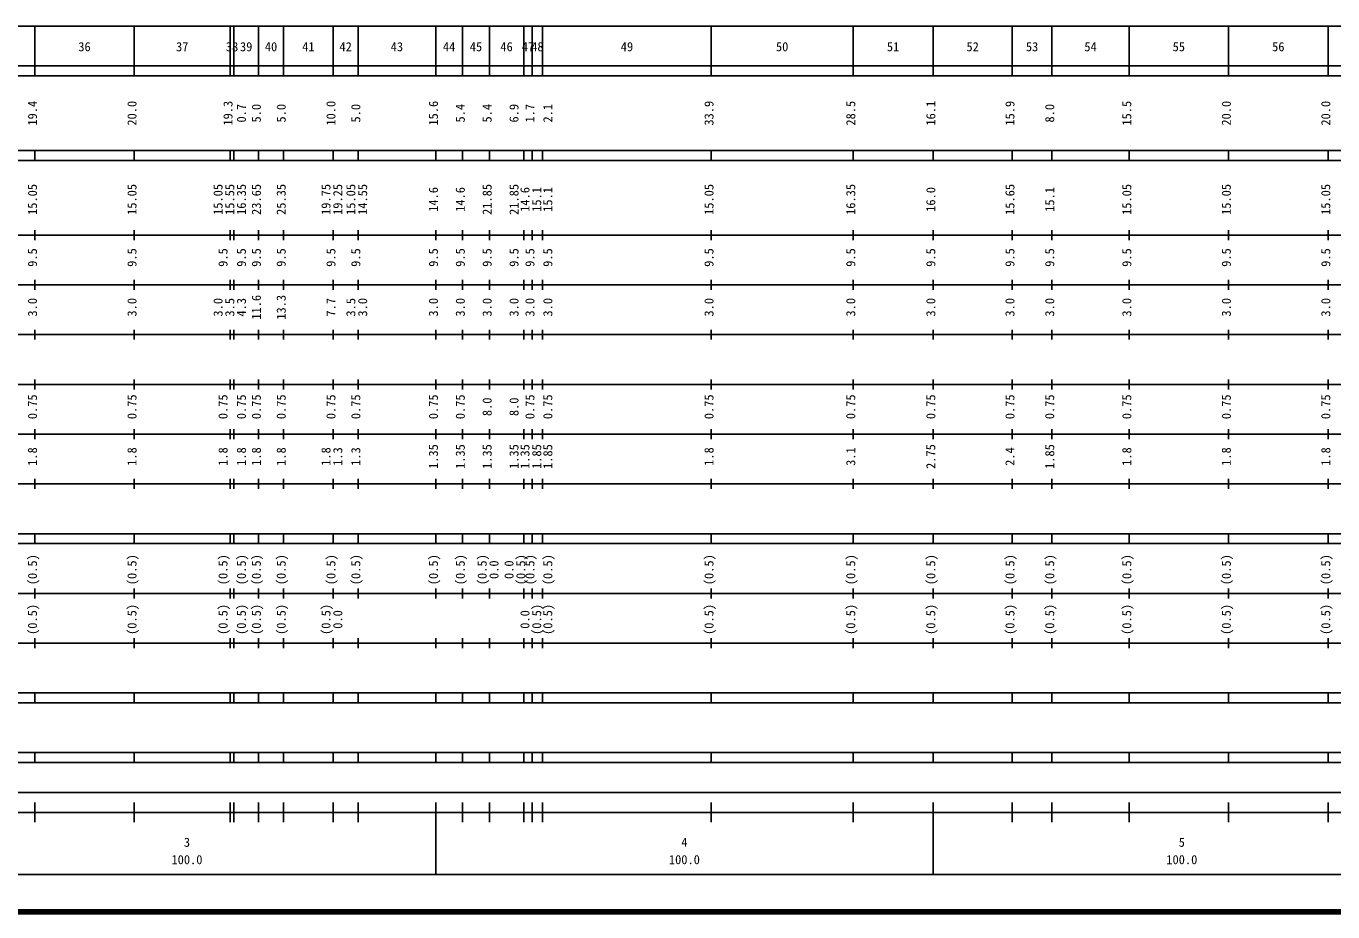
# Model space of a CAD drawing. Units: millimetres, scale not verified. Extents: x 40000 to 680000, y 20000 to 380000.
# Drawn here: x 285664 to 548367, y 20000 to 198000 of the extents above; entities that cross this region are included whole.
import ezdxf
from ezdxf.enums import TextEntityAlignment as Align

# ---------------------------------------------------------------- set-up
doc = ezdxf.new("R2010")
doc.units = ezdxf.units.MM
doc.header["$LTSCALE"] = 1000
doc.layers.add('M-TTL', color=2, linetype='Continuous', lineweight=140)
doc.layers.add('M-TTL-BAND', color=7, linetype='Continuous', lineweight=25)
doc.styles.add('ＭＳ ゴシック', font='')
doc.styles.get('ＭＳ ゴシック').set_extended_font_data('MS Gothic')

msp = doc.modelspace()

# ---------------------------------------------------------------- linework, layer by layer
at = {"layer": 'M-TTL'}
msp.add_line((40000, 20000), (680000, 20000), dxfattribs=at)
at = {"layer": 'M-TTL-BAND'}
for p, q in [((68000, 198000), (579000, 198000)), ((287400, 188000), (287400, 198000)), ((307400, 188000), (307400, 198000)), ((326700, 188000), (326700, 198000)), ((327400, 188000), (327400, 198000)), ((332400, 188000), (332400, 198000)), ((337400, 188000), (337400, 198000)), ((347400, 188000), (347400, 198000)), ((352400, 188000), (352400, 198000)), ((368000, 188000), (368000, 198000)), ((373400, 188000), (373400, 198000)), ((378800, 188000), (378800, 198000)), ((385700, 188000), (385700, 198000)), ((387400, 188000), (387400, 198000)), ((389500, 188000), (389500, 198000)), ((423400, 188000), (423400, 198000)), ((451900, 188000), (451900, 198000)), ((468000, 188000), (468000, 198000)), ((483900, 188000), (483900, 198000)), ((491900, 188000), (491900, 198000)), ((507400, 188000), (507400, 198000)), ((527400, 188000), (527400, 198000)), ((547400, 188000), (547400, 198000)), ((40000, 190000), (579000, 190000)), ((40000, 188000), (579000, 188000)), ((40000, 173000), (579000, 173000)), ((40000, 171000), (579000, 171000)), ((287400, 171000), (287400, 173000)), ((307400, 171000), (307400, 173000)), ((326700, 171000), (326700, 173000)), ((327400, 171000), (327400, 173000)), ((332400, 171000), (332400, 173000)), ((337400, 171000), (337400, 173000)), ((347400, 171000), (347400, 173000)), ((352400, 171000), (352400, 173000)), ((368000, 171000), (368000, 173000)), ((373400, 171000), (373400, 173000)), ((378800, 171000), (378800, 173000)), ((385700, 171000), (385700, 173000)), ((387400, 171000), (387400, 173000)), ((389500, 171000), (389500, 173000)), ((423400, 171000), (423400, 173000)), ((451900, 171000), (451900, 173000)), ((468000, 171000), (468000, 173000)), ((483900, 171000), (483900, 173000)), ((491900, 171000), (491900, 173000)), ((507400, 171000), (507400, 173000)), ((527400, 171000), (527400, 173000)), ((547400, 171000), (547400, 173000)), ((40000, 156000), (579000, 156000)), ((287400, 155000), (287400, 157000)), ((307400, 155000), (307400, 157000)), ((326700, 155000), (326700, 157000)), ((327400, 155000), (327400, 157000)), ((332400, 155000), (332400, 157000)), ((337400, 155000), (337400, 157000)), ((347400, 155000), (347400, 157000)), ((352400, 155000), (352400, 157000)), ((368000, 155000), (368000, 157000)), ((373400, 155000), (373400, 157000)), ((378800, 155000), (378800, 157000)), ((385700, 155000), (385700, 157000)), ((387400, 155000), (387400, 157000)), ((389500, 155000), (389500, 157000)), ((423400, 155000), (423400, 157000)), ((451900, 155000), (451900, 157000)), ((468000, 155000), (468000, 157000)), ((483900, 155000), (483900, 157000)), ((491900, 155000), (491900, 157000)), ((507400, 155000), (507400, 157000)), ((527400, 155000), (527400, 157000)), ((547400, 155000), (547400, 157000)), ((46000, 146000), (579000, 146000)), ((287400, 145000), (287400, 147000)), ((307400, 145000), (307400, 147000)), ((326700, 145000), (326700, 147000)), ((327400, 145000), (327400, 147000)), ((332400, 145000), (332400, 147000)), ((337400, 145000), (337400, 147000)), ((347400, 145000), (347400, 147000)), ((352400, 145000), (352400, 147000)), ((368000, 145000), (368000, 147000)), ((373400, 145000), (373400, 147000)), ((378800, 145000), (378800, 147000)), ((385700, 145000), (385700, 147000)), ((387400, 145000), (387400, 147000)), ((389500, 145000), (389500, 147000)), ((423400, 145000), (423400, 147000)), ((451900, 145000), (451900, 147000)), ((468000, 145000), (468000, 147000)), ((483900, 145000), (483900, 147000)), ((491900, 145000), (491900, 147000)), ((507400, 145000), (507400, 147000)), ((527400, 145000), (527400, 147000)), ((547400, 145000), (547400, 147000)), ((287400, 135000), (287400, 137000)), ((307400, 135000), (307400, 137000)), ((326700, 135000), (326700, 137000)), ((327400, 135000), (327400, 137000)), ((332400, 135000), (332400, 137000)), ((337400, 135000), (337400, 137000)), ((347400, 135000), (347400, 137000)), ((352400, 135000), (352400, 137000)), ((368000, 135000), (368000, 137000)), ((373400, 135000), (373400, 137000)), ((378800, 135000), (378800, 137000)), ((385700, 135000), (385700, 137000)), ((387400, 135000), (387400, 137000)), ((389500, 135000), (389500, 137000)), ((423400, 135000), (423400, 137000)), ((451900, 135000), (451900, 137000)), ((468000, 135000), (468000, 137000)), ((483900, 135000), (483900, 137000)), ((491900, 135000), (491900, 137000)), ((507400, 135000), (507400, 137000)), ((527400, 135000), (527400, 137000)), ((547400, 135000), (547400, 137000)), ((52000, 136000), (579000, 136000)), ((287400, 125000), (287400, 127000)), ((307400, 125000), (307400, 127000)), ((326700, 125000), (326700, 127000)), ((327400, 125000), (327400, 127000)), ((332400, 125000), (332400, 127000)), ((337400, 125000), (337400, 127000)), ((347400, 125000), (347400, 127000)), ((352400, 125000), (352400, 127000)), ((368000, 125000), (368000, 127000)), ((373400, 125000), (373400, 127000)), ((378800, 125000), (378800, 127000)), ((385700, 125000), (385700, 127000)), ((387400, 125000), (387400, 127000)), ((389500, 125000), (389500, 127000)), ((423400, 125000), (423400, 127000)), ((451900, 125000), (451900, 127000)), ((468000, 125000), (468000, 127000)), ((483900, 125000), (483900, 127000)), ((491900, 125000), (491900, 127000)), ((507400, 125000), (507400, 127000)), ((527400, 125000), (527400, 127000)), ((547400, 125000), (547400, 127000)), ((46000, 126000), (579000, 126000)), ((52000, 116000), (579000, 116000)), ((287400, 115000), (287400, 117000)), ((307400, 115000), (307400, 117000)), ((326700, 115000), (326700, 117000)), ((327400, 115000), (327400, 117000)), ((332400, 115000), (332400, 117000)), ((337400, 115000), (337400, 117000)), ((347400, 115000), (347400, 117000)), ((352400, 115000), (352400, 117000)), ((368000, 115000), (368000, 117000)), ((373400, 115000), (373400, 117000)), ((378800, 115000), (378800, 117000)), ((385700, 115000), (385700, 117000)), ((387400, 115000), (387400, 117000)), ((389500, 115000), (389500, 117000)), ((423400, 115000), (423400, 117000)), ((451900, 115000), (451900, 117000)), ((468000, 115000), (468000, 117000)), ((483900, 115000), (483900, 117000)), ((491900, 115000), (491900, 117000)), ((507400, 115000), (507400, 117000)), ((527400, 115000), (527400, 117000)), ((547400, 115000), (547400, 117000)), ((46000, 106000), (579000, 106000)), ((287400, 105000), (287400, 107000)), ((307400, 105000), (307400, 107000)), ((326700, 105000), (326700, 107000)), ((327400, 105000), (327400, 107000)), ((332400, 105000), (332400, 107000)), ((337400, 105000), (337400, 107000)), ((347400, 105000), (347400, 107000)), ((352400, 105000), (352400, 107000)), ((368000, 105000), (368000, 107000)), ((373400, 105000), (373400, 107000)), ((378800, 105000), (378800, 107000)), ((385700, 105000), (385700, 107000)), ((387400, 105000), (387400, 107000)), ((389500, 105000), (389500, 107000)), ((423400, 105000), (423400, 107000)), ((451900, 105000), (451900, 107000)), ((468000, 105000), (468000, 107000)), ((483900, 105000), (483900, 107000)), ((491900, 105000), (491900, 107000)), ((507400, 105000), (507400, 107000)), ((527400, 105000), (527400, 107000)), ((547400, 105000), (547400, 107000)), ((40000, 96000), (579000, 96000)), ((287400, 94000), (287400, 96000)), ((307400, 94000), (307400, 96000)), ((326700, 94000), (326700, 96000)), ((327400, 94000), (327400, 96000)), ((332400, 94000), (332400, 96000)), ((337400, 94000), (337400, 96000)), ((347400, 94000), (347400, 96000)), ((352400, 94000), (352400, 96000)), ((368000, 94000), (368000, 96000)), ((373400, 94000), (373400, 96000)), ((378800, 94000), (378800, 96000)), ((385700, 94000), (385700, 96000)), ((387400, 94000), (387400, 96000)), ((389500, 94000), (389500, 96000)), ((423400, 94000), (423400, 96000)), ((451900, 94000), (451900, 96000)), ((468000, 94000), (468000, 96000)), ((483900, 94000), (483900, 96000)), ((491900, 94000), (491900, 96000)), ((507400, 94000), (507400, 96000)), ((527400, 94000), (527400, 96000)), ((547400, 94000), (547400, 96000)), ((40000, 94000), (579000, 94000)), ((287400, 83000), (287400, 85000)), ((307400, 83000), (307400, 85000)), ((326700, 83000), (326700, 85000)), ((327400, 83000), (327400, 85000)), ((332400, 83000), (332400, 85000)), ((337400, 83000), (337400, 85000)), ((347400, 83000), (347400, 85000)), ((352400, 83000), (352400, 85000)), ((368000, 83000), (368000, 85000)), ((373400, 83000), (373400, 85000)), ((378800, 83000), (378800, 85000)), ((385700, 83000), (385700, 85000)), ((387400, 83000), (387400, 85000)), ((389500, 83000), (389500, 85000)), ((423400, 83000), (423400, 85000)), ((451900, 83000), (451900, 85000)), ((468000, 83000), (468000, 85000)), ((483900, 83000), (483900, 85000)), ((491900, 83000), (491900, 85000)), ((507400, 83000), (507400, 85000)), ((527400, 83000), (527400, 85000)), ((547400, 83000), (547400, 85000)), ((49000, 84000), (579000, 84000)), ((40000, 74000), (579000, 74000)), ((287400, 73000), (287400, 75000)), ((307400, 73000), (307400, 75000)), ((326700, 73000), (326700, 75000)), ((327400, 73000), (327400, 75000)), ((332400, 73000), (332400, 75000)), ((337400, 73000), (337400, 75000)), ((347400, 73000), (347400, 75000)), ((352400, 73000), (352400, 75000)), ((368000, 73000), (368000, 75000)), ((373400, 73000), (373400, 75000)), ((378800, 73000), (378800, 75000)), ((385700, 73000), (385700, 75000)), ((387400, 73000), (387400, 75000)), ((389500, 73000), (389500, 75000)), ((423400, 73000), (423400, 75000)), ((451900, 73000), (451900, 75000)), ((468000, 73000), (468000, 75000)), ((483900, 73000), (483900, 75000)), ((491900, 73000), (491900, 75000)), ((507400, 73000), (507400, 75000)), ((527400, 73000), (527400, 75000)), ((547400, 73000), (547400, 75000)), ((40000, 64000), (579000, 64000)), ((287400, 62000), (287400, 64000)), ((307400, 62000), (307400, 64000)), ((326700, 62000), (326700, 64000)), ((327400, 62000), (327400, 64000)), ((332400, 62000), (332400, 64000)), ((337400, 62000), (337400, 64000)), ((347400, 62000), (347400, 64000)), ((352400, 62000), (352400, 64000)), ((368000, 62000), (368000, 64000)), ((373400, 62000), (373400, 64000)), ((378800, 62000), (378800, 64000)), ((385700, 62000), (385700, 64000)), ((387400, 62000), (387400, 64000)), ((389500, 62000), (389500, 64000)), ((423400, 62000), (423400, 64000)), ((451900, 62000), (451900, 64000)), ((468000, 62000), (468000, 64000)), ((483900, 62000), (483900, 64000)), ((491900, 62000), (491900, 64000)), ((507400, 62000), (507400, 64000)), ((527400, 62000), (527400, 64000)), ((547400, 62000), (547400, 64000)), ((40000, 62000), (579000, 62000)), ((40000, 52000), (579000, 52000)), ((40000, 50000), (579000, 50000)), ((287400, 50000), (287400, 52000)), ((307400, 50000), (307400, 52000)), ((326700, 50000), (326700, 52000)), ((327400, 50000), (327400, 52000)), ((332400, 50000), (332400, 52000)), ((337400, 50000), (337400, 52000)), ((347400, 50000), (347400, 52000)), ((352400, 50000), (352400, 52000)), ((368000, 50000), (368000, 52000)), ((373400, 50000), (373400, 52000)), ((378800, 50000), (378800, 52000)), ((385700, 50000), (385700, 52000)), ((387400, 50000), (387400, 52000)), ((389500, 50000), (389500, 52000)), ((423400, 50000), (423400, 52000)), ((451900, 50000), (451900, 52000)), ((468000, 50000), (468000, 52000)), ((483900, 50000), (483900, 52000)), ((491900, 50000), (491900, 52000)), ((507400, 50000), (507400, 52000)), ((527400, 50000), (527400, 52000)), ((547400, 50000), (547400, 52000)), ((71000, 44000), (565000, 44000)), ((40000, 40000), (579000, 40000)), ((287400, 38000), (287400, 42000)), ((307400, 38000), (307400, 42000)), ((326700, 38000), (326700, 42000)), ((327400, 38000), (327400, 42000)), ((332400, 38000), (332400, 42000)), ((337400, 38000), (337400, 42000)), ((347400, 38000), (347400, 42000)), ((352400, 38000), (352400, 42000)), ((368000, 27500), (368000, 42000)), ((373400, 38000), (373400, 42000)), ((378800, 38000), (378800, 42000)), ((385700, 38000), (385700, 42000)), ((387400, 38000), (387400, 42000)), ((389500, 38000), (389500, 42000)), ((423400, 38000), (423400, 42000)), ((451900, 38000), (451900, 42000)), ((468000, 27500), (468000, 42000)), ((483900, 38000), (483900, 42000)), ((491900, 38000), (491900, 42000)), ((507400, 38000), (507400, 42000)), ((527400, 38000), (527400, 42000)), ((547400, 38000), (547400, 42000)), ((68000, 27500), (579000, 27500))]:
    msp.add_line(p, q, dxfattribs=at)

# ---------------------------------------------------------------- texts
at = {"layer": 'M-TTL-BAND', "style": 'ＭＳ ゴシック'}
for s, p in [('36', (297400, 192405)), ('37', (317050, 192405)), ('38', (327050, 192405)), ('39', (329900, 192405)), ('40', (334900, 192405)), ('41', (342400, 192405)), ('42', (349900, 192405)), ('43', (360200, 192405)), ('44', (370700, 192405)), ('45', (376100, 192405)), ('46', (382250, 192405)), ('47', (386550, 192405)), ('48', (388450, 192405)), ('49', (406450, 192405)), ('50', (437650, 192405)), ('51', (459950, 192405)), ('52', (475950, 192405)), ('53', (487900, 192405)), ('54', (499650, 192405)), ('55', (517400, 192405)), ('56', (537400, 192405)), ('3', (318000, 32523)), ('4', (418000, 32523)), ('5', (518000, 32523)), ('100.0', (318000, 29033)), ('100.0', (418000, 29033)), ('100.0', (518000, 29033))]:
    msp.add_text(s, height=1833, dxfattribs=at).set_placement(p, align=Align.BOTTOM_CENTER)
for s, p in [('19.4', (288400, 180500)), ('20.0', (308400, 180500)), ('19.3', (327700, 180500)), ('0.7', (330400, 180500)), ('5.0', (333400, 180500)), ('5.0', (338400, 180500)), ('10.0', (348400, 180500)), ('5.0', (353400, 180500)), ('15.6', (369000, 180500)), ('5.4', (374400, 180500)), ('5.4', (379800, 180500)), ('6.9', (385200, 180500)), ('1.7', (388400, 180500)), ('2.1', (392000, 180500)), ('33.9', (424400, 180500)), ('28.5', (452900, 180500)), ('16.1', (469000, 180500)), ('15.9', (484900, 180500)), ('8.0', (492900, 180500)), ('15.5', (508400, 180500)), ('20.0', (528400, 180500)), ('20.0', (548400, 180500)), ('15.05', (288400, 163174)), ('15.05', (308400, 163174)), ('15.05', (325700, 163174)), ('15.55', (328070, 163174)), ('16.35', (330400, 163174)), ('23.65', (333400, 163174)), ('25.35', (338400, 163174)), ('19.75', (347400, 163174)), ('19.25', (349770, 163174)), ('15.05', (352400, 163174)), ('14.55', (354770, 163174)), ('14.6', (369000, 163174)), ('14.6', (374400, 163174)), ('21.85', (379800, 163174)), ('21.85', (385200, 163174)), ('14.6', (387400, 163174)), ('15.1', (389770, 163174)), ('15.1', (392000, 163174)), ('15.05', (424400, 163174)), ('16.35', (452900, 163174)), ('16.0', (469000, 163174)), ('15.65', (484900, 163174)), ('15.1', (492900, 163174)), ('15.05', (508400, 163174)), ('15.05', (528400, 163174)), ('15.05', (548400, 163174)), ('9.5', (288400, 151500)), ('9.5', (308400, 151500)), ('9.5', (326700, 151500)), ('9.5', (330400, 151500)), ('9.5', (333400, 151500)), ('9.5', (338400, 151500)), ('9.5', (348400, 151500)), ('9.5', (353400, 151500)), ('9.5', (369000, 151500)), ('9.5', (374400, 151500)), ('9.5', (379800, 151500)), ('9.5', (385200, 151500)), ('9.5', (388400, 151500)), ('9.5', (392000, 151500)), ('9.5', (424400, 151500)), ('9.5', (452900, 151500)), ('9.5', (469000, 151500)), ('9.5', (484900, 151500)), ('9.5', (492900, 151500)), ('9.5', (508400, 151500)), ('9.5', (528400, 151500)), ('9.5', (548400, 151500)), ('3.0', (288400, 141500)), ('3.0', (308400, 141500)), ('3.0', (325700, 141500)), ('3.5', (328070, 141500)), ('4.3', (330400, 141500)), ('11.6', (333400, 141500)), ('13.3', (338400, 141500)), ('7.7', (348400, 141500)), ('3.5', (352400, 141500)), ('3.0', (354770, 141500)), ('3.0', (369000, 141500)), ('3.0', (374400, 141500)), ('3.0', (379800, 141500)), ('3.0', (385200, 141500)), ('3.0', (388400, 141500)), ('3.0', (392000, 141500)), ('3.0', (424400, 141500)), ('3.0', (452900, 141500)), ('3.0', (469000, 141500)), ('3.0', (484900, 141500)), ('3.0', (492900, 141500)), ('3.0', (508400, 141500)), ('3.0', (528400, 141500)), ('3.0', (548400, 141500)), ('0.75', (288400, 121500)), ('0.75', (308400, 121500)), ('0.75', (326700, 121500)), ('0.75', (330400, 121500)), ('0.75', (333400, 121500)), ('0.75', (338400, 121500)), ('0.75', (348400, 121500)), ('0.75', (353400, 121500)), ('0.75', (369000, 121500)), ('0.75', (374400, 121500)), ('0.75', (388400, 121500)), ('0.75', (392000, 121500)), ('0.75', (424400, 121500)), ('0.75', (452900, 121500)), ('0.75', (469000, 121500)), ('0.75', (484900, 121500)), ('0.75', (492900, 121500)), ('0.75', (508400, 121500)), ('0.75', (528400, 121500)), ('0.75', (548400, 121500)), ('8.0', (379800, 121500)), ('8.0', (385200, 121500)), ('1.8', (288400, 111500)), ('1.8', (308400, 111500)), ('1.8', (326700, 111500)), ('1.8', (330400, 111500)), ('1.8', (333400, 111500)), ('1.8', (338400, 111500)), ('1.8', (347400, 111500)), ('1.3', (349770, 111500)), ('1.3', (353400, 111500)), ('1.35', (369000, 111500)), ('1.35', (374400, 111500)), ('1.35', (379800, 111500)), ('1.35', (385200, 111500)), ('1.35', (387400, 111500)), ('1.85', (389770, 111500)), ('1.85', (392000, 111500)), ('1.8', (424400, 111500)), ('3.1', (452900, 111500)), ('2.75', (469000, 111500)), ('2.4', (484900, 111500)), ('1.85', (492900, 111500)), ('1.8', (508400, 111500)), ('1.8', (528400, 111500)), ('1.8', (548400, 111500)), ('(0.5)', (288400, 88764)), ('(0.5)', (308400, 88764)), ('(0.5)', (326700, 88764)), ('(0.5)', (330400, 88764)), ('(0.5)', (333400, 88764)), ('(0.5)', (338400, 88764)), ('(0.5)', (348400, 88764)), ('(0.5)', (353400, 88764)), ('(0.5)', (369000, 88764)), ('(0.5)', (374400, 88764)), ('(0.5)', (378800, 88764)), ('0.0', (381170, 88764)), ('0.0', (384200, 88764)), ('(0.5)', (386570, 88764)), ('(0.5)', (388400, 88764)), ('(0.5)', (392000, 88764)), ('(0.5)', (424400, 88764)), ('(0.5)', (452900, 88764)), ('(0.5)', (469000, 88764)), ('(0.5)', (484900, 88764)), ('(0.5)', (492900, 88764)), ('(0.5)', (508400, 88764)), ('(0.5)', (528400, 88764)), ('(0.5)', (548400, 88764)), ('(0.5)', (288400, 78764)), ('(0.5)', (308400, 78764)), ('(0.5)', (326700, 78764)), ('(0.5)', (330400, 78764)), ('(0.5)', (333400, 78764)), ('(0.5)', (338400, 78764)), ('(0.5)', (347400, 78764)), ('(0.5)', (389770, 78764)), ('(0.5)', (392000, 78764)), ('(0.5)', (424400, 78764)), ('(0.5)', (452900, 78764)), ('(0.5)', (469000, 78764)), ('(0.5)', (484900, 78764)), ('(0.5)', (492900, 78764)), ('(0.5)', (508400, 78764)), ('(0.5)', (528400, 78764)), ('(0.5)', (548400, 78764)), ('0.0', (349770, 78764)), ('0.0', (387400, 78764))]:
    msp.add_text(s, height=1833, rotation=90, dxfattribs=at).set_placement(p, align=Align.BOTTOM_CENTER)

doc.saveas('drawing.dxf')
